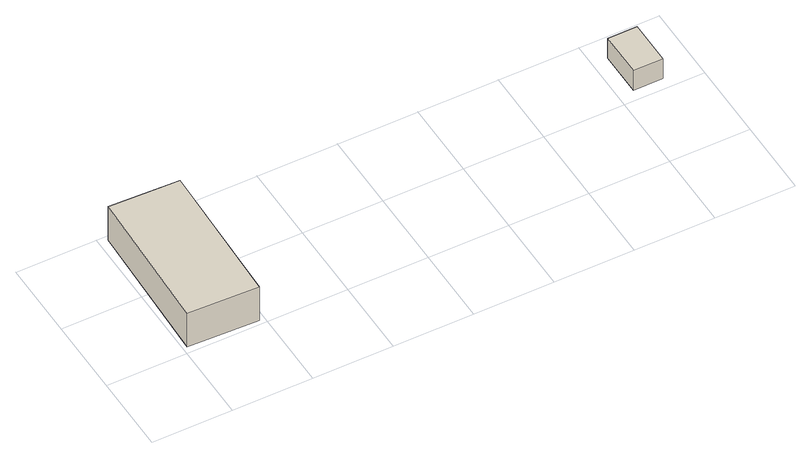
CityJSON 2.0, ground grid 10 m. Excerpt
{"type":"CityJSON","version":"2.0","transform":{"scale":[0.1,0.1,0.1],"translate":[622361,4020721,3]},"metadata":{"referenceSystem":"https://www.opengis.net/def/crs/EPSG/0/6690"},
"CityObjects":{
"building1":{"type":"Building","attributes":{"class":"3001","usage":"451","measuredHeight":7.4,"storeysAboveGround":9999,"RiverFloodingRiskAttribute.description":"1","RiverFloodingRiskAttribute.rank":"3","RiverFloodingRiskAttribute.depth":3.47,"RiverFloodingRiskAttribute.adminType":"2","RiverFloodingRiskAttribute.scale":"2","RiverFloodingRiskAttribute.duration":12.83,"BuildingDetailAttribute.buildingStructureType":"611","BuildingDetailAttribute.buildingStructureOrgType":"Null","BuildingDetailAttribute.urbanPlanType":"21","BuildingDetailAttribute.districtsAndZonesType":"Null","BuildingDetailAttribute.landUseType":"219","BuildingDetailAttribute.orgUsage":"20","BuildingDetailAttribute.specifiedBuildingCoverageRate":-9999,"BuildingDetailAttribute.specifiedFloorAreaRate":-9999,"BuildingDetailAttribute.surveyYear":2023,"BuildingIDAttribute.prefecture":"17","BuildingIDAttribute.city":"17206"},"geometry":[{"type":"Solid","lod":"1","boundaries":[[[[0,1,2,3]],[[2,4,5,3]],[[1,6,4,2]],[[0,7,6,1]],[[3,5,7,0]],[[4,6,7,5]]]]}]},
"building2":{"type":"Building","attributes":{"class":"3001","usage":"411","measuredHeight":-9999,"storeysAboveGround":9999,"RiverFloodingRiskAttribute.description":"1","RiverFloodingRiskAttribute.rank":"3","RiverFloodingRiskAttribute.depth":3.26,"RiverFloodingRiskAttribute.adminType":"2","RiverFloodingRiskAttribute.scale":"2","RiverFloodingRiskAttribute.duration":10.92,"BuildingDetailAttribute.buildingStructureType":"611","BuildingDetailAttribute.buildingStructureOrgType":"Null","BuildingDetailAttribute.urbanPlanType":"21","BuildingDetailAttribute.districtsAndZonesType":"Null","BuildingDetailAttribute.landUseType":"211","BuildingDetailAttribute.orgUsage":"6","BuildingDetailAttribute.specifiedBuildingCoverageRate":-9999,"BuildingDetailAttribute.specifiedFloorAreaRate":-9999,"BuildingDetailAttribute.surveyYear":2023,"BuildingIDAttribute.prefecture":"17","BuildingIDAttribute.city":"17206"},"geometry":[{"type":"Solid","lod":"1","boundaries":[[[[8,9,10,11]],[[10,12,13,11]],[[9,14,12,10]],[[8,15,14,9]],[[11,13,15,8]],[[12,14,15,13]]]]}]}
},
"vertices":[
[93,6,5],[5,9,5],[11,194,5],[99,191,5],[11,194,56],[99,191,56],[5,9,56],[93,6,56],
[655,112,8],[618,112,8],[618,169,8],[655,169,8],[618,169,38],[655,169,38],[618,112,38],[655,112,38]
]}
